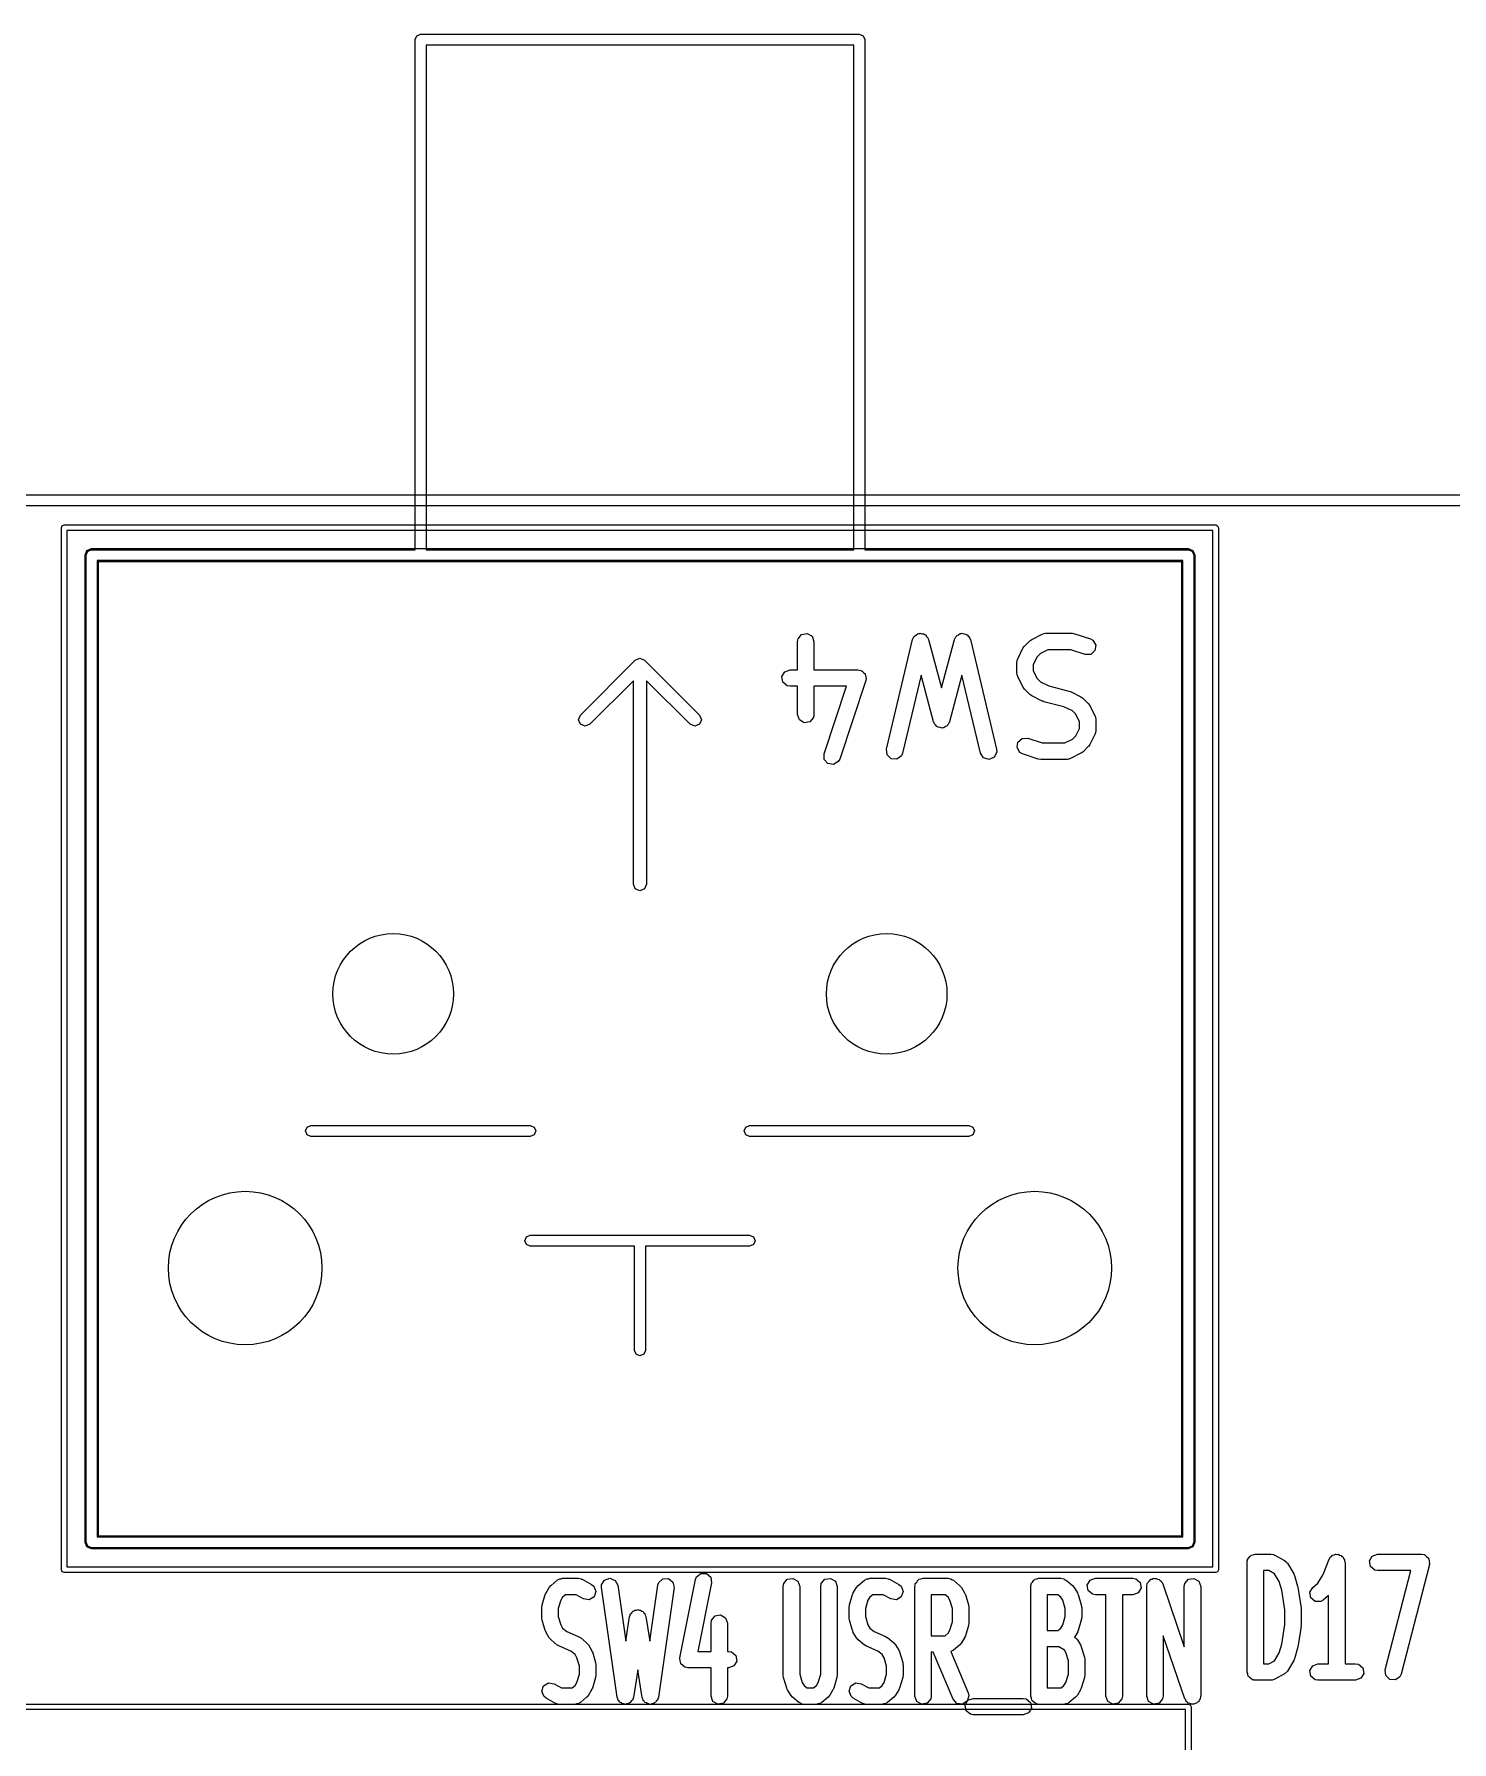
# Model space of a CAD drawing. Extents: x 3.67 to 6.5, y -4.53 to -1.6.
# Drawn here: x 5.137 to 5.646, y -2.217 to -1.604 of the extents above; entities that cross this region are included whole.
import ezdxf

# ---------------------------------------------------------------- set-up
doc = ezdxf.new("R2010")
doc.units = 0
doc.header["$MEASUREMENT"] = 0
doc.layers.add('BLACK', color=7, linetype='CONTINUOUS')

msp = doc.modelspace()

# ---------------------------------------------------------------- linework, layer by layer
at = {"layer": 'BLACK', "linetype": 'CONTINUOUS'}
for p, q in [((5.27362, -1.6063), (5.2742, -1.60491)), ((5.2742, -1.60491), (5.27559, -1.60433)), ((5.27559, -1.60433), (5.43307, -1.60433)), ((5.43307, -1.60433), (5.43446, -1.60491)), ((5.43446, -1.60491), (5.43504, -1.6063)), ((5.27362, -1.78937), (5.27362, -1.6063)), ((5.27756, -1.60827), (5.27756, -1.78937)), ((5.4311, -1.60827), (5.27756, -1.60827)), ((5.4311, -1.78937), (5.4311, -1.60827)), ((5.43504, -1.6063), (5.43504, -1.78937)), ((3.93701, -1.76969), (6.29921, -1.76969)), ((6.29921, -1.77362), (3.93701, -1.77362)), ((5.14665, -1.7815), (5.14694, -1.7808)), ((5.14665, -2.15551), (5.14665, -1.7815)), ((5.14694, -1.7808), (5.14764, -1.78051)), ((5.14764, -1.78051), (5.56102, -1.78051)), ((5.14862, -1.78248), (5.14862, -2.15453)), ((5.56004, -1.78248), (5.14862, -1.78248)), ((5.56004, -2.15453), (5.56004, -1.78248)), ((5.56102, -1.78051), (5.56172, -1.7808)), ((5.56172, -1.7808), (5.56201, -1.7815)), ((5.56201, -1.7815), (5.56201, -2.15551)), ((5.15512, -1.79134), (5.15581, -1.78967)), ((5.15581, -1.78967), (5.15748, -1.78898)), ((5.15609, -1.78995), (5.15748, -1.78937)), ((5.15748, -1.78898), (5.55118, -1.78898)), ((5.15748, -1.78937), (5.27362, -1.78937)), ((5.27756, -1.78937), (5.4311, -1.78937)), ((5.43504, -1.78937), (5.55118, -1.78937)), ((5.55118, -1.78898), (5.55285, -1.78967)), ((5.55118, -1.78937), (5.55257, -1.78995)), ((5.55285, -1.78967), (5.55354, -1.79134)), ((5.15512, -2.14567), (5.15512, -1.79134)), ((5.15551, -1.79134), (5.15609, -1.78995)), ((5.15551, -2.14567), (5.15551, -1.79134)), ((5.27559, -1.79331), (5.15945, -1.79331)), ((5.15945, -1.79331), (5.15945, -2.1437)), ((5.28543, -1.7937), (5.15984, -1.7937)), ((5.15984, -1.7937), (5.15984, -2.14331)), ((5.43307, -1.79331), (5.27559, -1.79331)), ((5.35433, -1.7937), (5.28543, -1.7937)), ((5.54882, -1.7937), (5.35433, -1.7937)), ((5.54921, -1.79331), (5.43307, -1.79331)), ((5.54882, -2.14331), (5.54882, -1.7937)), ((5.54921, -2.1437), (5.54921, -1.79331)), ((5.55257, -1.78995), (5.55315, -1.79134)), ((5.55315, -1.79134), (5.55315, -2.14567)), ((5.55354, -1.79134), (5.55354, -2.14567)), ((5.41108, -1.82133), (5.41238, -1.81978)), ((5.41238, -1.81978), (5.41437, -1.81943)), ((5.41437, -1.81943), (5.41612, -1.82044)), ((5.41612, -1.82044), (5.41681, -1.82234)), ((5.45288, -1.82053), (5.45301, -1.82025)), ((5.45301, -1.82025), (5.45367, -1.81994)), ((5.45367, -1.81994), (5.45426, -1.81951)), ((5.45426, -1.81951), (5.45456, -1.81953)), ((5.45456, -1.81953), (5.45485, -1.8194)), ((5.45485, -1.8194), (5.45555, -1.81958)), ((5.45555, -1.81958), (5.45627, -1.81963)), ((5.45627, -1.81963), (5.4565, -1.81984)), ((5.4565, -1.81984), (5.4568, -1.81992)), ((5.4568, -1.81992), (5.45721, -1.82052)), ((5.46768, -1.82065), (5.46793, -1.82047)), ((5.46793, -1.82047), (5.46807, -1.82019)), ((5.46807, -1.82019), (5.46874, -1.8199)), ((5.46874, -1.8199), (5.46933, -1.81949)), ((5.46933, -1.81949), (5.46964, -1.81951)), ((5.46964, -1.81951), (5.46992, -1.81939)), ((5.46992, -1.81939), (5.47062, -1.8196)), ((5.47062, -1.8196), (5.47134, -1.81966)), ((5.47134, -1.81966), (5.47156, -1.81988)), ((5.47156, -1.81988), (5.47186, -1.81997)), ((5.47186, -1.81997), (5.47226, -1.82057)), ((5.49502, -1.82157), (5.49877, -1.8197)), ((5.49877, -1.8197), (5.49976, -1.8194)), ((5.49976, -1.8194), (5.49993, -1.81945)), ((5.49993, -1.81945), (5.50009, -1.81939)), ((5.50009, -1.81939), (5.50947, -1.81939)), ((5.50947, -1.81939), (5.51034, -1.81954)), ((5.51034, -1.81954), (5.5104, -1.81954)), ((5.5104, -1.81954), (5.51603, -1.82141)), ((5.4109, -1.82234), (5.41108, -1.82133)), ((5.4109, -1.83251), (5.4109, -1.82234)), ((5.41681, -1.82234), (5.41681, -1.83251)), ((5.44285, -1.86102), (5.45223, -1.82165)), ((5.45223, -1.82165), (5.45263, -1.82071)), ((5.45263, -1.82071), (5.45288, -1.82053)), ((5.45721, -1.82052), (5.45774, -1.82102)), ((5.45774, -1.82102), (5.45777, -1.82132)), ((5.45777, -1.82132), (5.45795, -1.82158)), ((5.45795, -1.82158), (5.4626, -1.839)), ((5.4626, -1.839), (5.46724, -1.82158)), ((5.46724, -1.82158), (5.46768, -1.82065)), ((5.47226, -1.82057), (5.47277, -1.82109)), ((5.47277, -1.82109), (5.4728, -1.8214)), ((5.4728, -1.8214), (5.47297, -1.82165)), ((5.47297, -1.82165), (5.48234, -1.86102)), ((5.48995, -1.82852), (5.49183, -1.82477)), ((5.49183, -1.82477), (5.49235, -1.82406)), ((5.49235, -1.82406), (5.49238, -1.824)), ((5.49238, -1.824), (5.49426, -1.82212)), ((5.49426, -1.82212), (5.49498, -1.82162)), ((5.49498, -1.82162), (5.49502, -1.82157)), ((5.50079, -1.82529), (5.49809, -1.82664)), ((5.50899, -1.82529), (5.50079, -1.82529)), ((5.51416, -1.82701), (5.50899, -1.82529)), ((5.51603, -1.82141), (5.51693, -1.8219)), ((5.51769, -1.82562), (5.51618, -1.82696)), ((5.51693, -1.8219), (5.51798, -1.82362)), ((5.51798, -1.82362), (5.51769, -1.82562)), ((5.33298, -1.84872), (5.35266, -1.82904)), ((5.35266, -1.82904), (5.35433, -1.82835)), ((5.35433, -1.82835), (5.356, -1.82904)), ((5.356, -1.82904), (5.356, -1.82904)), ((5.356, -1.82904), (5.37569, -1.84872)), ((5.40633, -1.8332), (5.40823, -1.83251)), ((5.40823, -1.83251), (5.4109, -1.83251)), ((5.41681, -1.83251), (5.4326, -1.83251)), ((5.4326, -1.83251), (5.43361, -1.83269)), ((5.43361, -1.83269), (5.43378, -1.83283)), ((5.48964, -1.82984), (5.48982, -1.82883)), ((5.48964, -1.83359), (5.48964, -1.82984)), ((5.48982, -1.82883), (5.48993, -1.82869)), ((5.48993, -1.82869), (5.48995, -1.82852)), ((5.4969, -1.82784), (5.49555, -1.83053)), ((5.49555, -1.83053), (5.49555, -1.83289)), ((5.49809, -1.82664), (5.4969, -1.82784)), ((5.51618, -1.82696), (5.51416, -1.82701)), ((5.35197, -1.83641), (5.33632, -1.85206)), ((5.35197, -1.90945), (5.35197, -1.83641)), ((5.37235, -1.85206), (5.35669, -1.83641)), ((5.35669, -1.83641), (5.35669, -1.90945)), ((5.40532, -1.83495), (5.40633, -1.8332)), ((5.40567, -1.83694), (5.40532, -1.83495)), ((5.40722, -1.83824), (5.40567, -1.83694)), ((5.40823, -1.83841), (5.40722, -1.83824)), ((5.4109, -1.83841), (5.40823, -1.83841)), ((5.4109, -1.84858), (5.4109, -1.83841)), ((5.42851, -1.83841), (5.41681, -1.83841)), ((5.41681, -1.83841), (5.41681, -1.84858)), ((5.42043, -1.86265), (5.42851, -1.83841)), ((5.4354, -1.83639), (5.42603, -1.86452)), ((5.43378, -1.83283), (5.43401, -1.83286)), ((5.43401, -1.83286), (5.43454, -1.83347)), ((5.43454, -1.83347), (5.43516, -1.83398)), ((5.43516, -1.83398), (5.4352, -1.83421)), ((5.4352, -1.83421), (5.43535, -1.83438)), ((5.43535, -1.83438), (5.43537, -1.83518)), ((5.43537, -1.83518), (5.43551, -1.83597)), ((5.43551, -1.83597), (5.4354, -1.83617)), ((5.4354, -1.83617), (5.4354, -1.83639)), ((5.45526, -1.83441), (5.4486, -1.86239)), ((5.45975, -1.85122), (5.45526, -1.83441)), ((5.46994, -1.83441), (5.46545, -1.85122)), ((5.4766, -1.86239), (5.46994, -1.83441)), ((5.4897, -1.83375), (5.48964, -1.83359)), ((5.48966, -1.83392), (5.4897, -1.83375)), ((5.48995, -1.83491), (5.48966, -1.83392)), ((5.49183, -1.83866), (5.48995, -1.83491)), ((5.49188, -1.8387), (5.49183, -1.83866)), ((5.49238, -1.83942), (5.49188, -1.8387)), ((5.49555, -1.83289), (5.4969, -1.83559)), ((5.4969, -1.83559), (5.49809, -1.83678)), ((5.49809, -1.83678), (5.50112, -1.8383)), ((5.50112, -1.8383), (5.50831, -1.8401)), ((5.49426, -1.8413), (5.49238, -1.83942)), ((5.49431, -1.84133), (5.49426, -1.8413)), ((5.49502, -1.84185), (5.49431, -1.84133)), ((5.49877, -1.84373), (5.49502, -1.84185)), ((5.49891, -1.84374), (5.49877, -1.84373)), ((5.49938, -1.84395), (5.49891, -1.84374)), ((5.50656, -1.84575), (5.49938, -1.84395)), ((5.50831, -1.8401), (5.50877, -1.8403)), ((5.50877, -1.8403), (5.50891, -1.84032)), ((5.50891, -1.84032), (5.51266, -1.84219)), ((5.51266, -1.84219), (5.51337, -1.84272)), ((5.51337, -1.84272), (5.51343, -1.84275)), ((5.51343, -1.84275), (5.5153, -1.84462)), ((5.5153, -1.84462), (5.51581, -1.84534)), ((5.33228, -1.85039), (5.33298, -1.84872)), ((5.33298, -1.85206), (5.33228, -1.85039)), ((5.37569, -1.84872), (5.37638, -1.85039)), ((5.37638, -1.85039), (5.37569, -1.85206)), ((5.41159, -1.85048), (5.4109, -1.84858)), ((5.41334, -1.85149), (5.41159, -1.85048)), ((5.41533, -1.85114), (5.41334, -1.85149)), ((5.41663, -1.84959), (5.41533, -1.85114)), ((5.41681, -1.84858), (5.41663, -1.84959)), ((5.50959, -1.84726), (5.50656, -1.84575)), ((5.51079, -1.84846), (5.50959, -1.84726)), ((5.51214, -1.85116), (5.51079, -1.84846)), ((5.51581, -1.84534), (5.51586, -1.84539)), ((5.51586, -1.84539), (5.51773, -1.84914)), ((5.51773, -1.84914), (5.51803, -1.85012)), ((5.51803, -1.85012), (5.51798, -1.85029)), ((5.51798, -1.85029), (5.51804, -1.85046)), ((5.51804, -1.85046), (5.51804, -1.85421)), ((5.33465, -1.85276), (5.33298, -1.85206)), ((5.33632, -1.85206), (5.33465, -1.85276)), ((5.37402, -1.85276), (5.37235, -1.85206)), ((5.37569, -1.85206), (5.37402, -1.85276)), ((5.4599, -1.85144), (5.45975, -1.85122)), ((5.45992, -1.85171), (5.4599, -1.85144)), ((5.46046, -1.85225), (5.45992, -1.85171)), ((5.4609, -1.85288), (5.46046, -1.85225)), ((5.46116, -1.85295), (5.4609, -1.85288)), ((5.46135, -1.85314), (5.46116, -1.85295)), ((5.46211, -1.8532), (5.46135, -1.85314)), ((5.46285, -1.8534), (5.46211, -1.8532)), ((5.4631, -1.85329), (5.46285, -1.8534)), ((5.46337, -1.85331), (5.4631, -1.85329)), ((5.46399, -1.85287), (5.46337, -1.85331)), ((5.46468, -1.85255), (5.46399, -1.85287)), ((5.4648, -1.85231), (5.46468, -1.85255)), ((5.46502, -1.85215), (5.4648, -1.85231)), ((5.46545, -1.85122), (5.46502, -1.85215)), ((5.49, -1.85843), (5.49151, -1.85709)), ((5.49151, -1.85709), (5.49353, -1.85703)), ((5.49353, -1.85703), (5.4987, -1.85876)), ((5.50959, -1.85741), (5.51079, -1.85621)), ((5.51079, -1.85621), (5.51214, -1.85351)), ((5.51214, -1.85351), (5.51214, -1.85116)), ((5.51773, -1.85553), (5.51586, -1.85928)), ((5.51775, -1.85535), (5.51773, -1.85553)), ((5.51787, -1.85522), (5.51775, -1.85535)), ((5.51804, -1.85421), (5.51787, -1.85522)), ((5.42048, -1.86467), (5.42043, -1.86265)), ((5.44309, -1.86303), (5.44285, -1.86102)), ((5.44455, -1.86442), (5.44309, -1.86303)), ((5.44819, -1.86333), (5.44657, -1.86454)), ((5.4486, -1.86239), (5.44819, -1.86333)), ((5.47771, -1.86408), (5.4766, -1.86239)), ((5.4824, -1.86205), (5.4815, -1.86385)), ((5.48234, -1.86102), (5.4824, -1.86205)), ((5.4897, -1.86043), (5.49, -1.85843)), ((5.49076, -1.86215), (5.4897, -1.86043)), ((5.49166, -1.86263), (5.49076, -1.86215)), ((5.49729, -1.86451), (5.49166, -1.86263)), ((5.4987, -1.85876), (5.5069, -1.85876)), ((5.5069, -1.85876), (5.50959, -1.85741)), ((5.51266, -1.86247), (5.50891, -1.86435)), ((5.51271, -1.86243), (5.51266, -1.86247)), ((5.51343, -1.86192), (5.51271, -1.86243)), ((5.5153, -1.86005), (5.51343, -1.86192)), ((5.51533, -1.85999), (5.5153, -1.86005)), ((5.51586, -1.85928), (5.51533, -1.85999)), ((5.42182, -1.86618), (5.42048, -1.86467)), ((5.42382, -1.86648), (5.42182, -1.86618)), ((5.42554, -1.86542), (5.42382, -1.86648)), ((5.42603, -1.86452), (5.42554, -1.86542)), ((5.44657, -1.86454), (5.44455, -1.86442)), ((5.47965, -1.86466), (5.47771, -1.86408)), ((5.4815, -1.86385), (5.47965, -1.86466)), ((5.49735, -1.86451), (5.49729, -1.86451)), ((5.49822, -1.86466), (5.49735, -1.86451)), ((5.50759, -1.86466), (5.49822, -1.86466)), ((5.50776, -1.8646), (5.50759, -1.86466)), ((5.50793, -1.86464), (5.50776, -1.8646)), ((5.50891, -1.86435), (5.50793, -1.86464)), ((5.35266, -1.91112), (5.35197, -1.90945)), ((5.35433, -1.91181), (5.35266, -1.91112)), ((5.356, -1.91112), (5.35433, -1.91181)), ((5.35669, -1.90945), (5.356, -1.91112)), ((5.23425, -1.99803), (5.23483, -1.99664)), ((5.23483, -1.99942), (5.23425, -1.99803)), ((5.23483, -1.99664), (5.23622, -1.99606)), ((5.23622, -1.99606), (5.31496, -1.99606)), ((5.31496, -1.99606), (5.31635, -1.99664)), ((5.31635, -1.99664), (5.31693, -1.99803)), ((5.31693, -1.99803), (5.31635, -1.99942)), ((5.39173, -1.99803), (5.39231, -1.99664)), ((5.39231, -1.99942), (5.39173, -1.99803)), ((5.39231, -1.99664), (5.3937, -1.99606)), ((5.3937, -1.99606), (5.47244, -1.99606)), ((5.47244, -1.99606), (5.47383, -1.99664)), ((5.47383, -1.99664), (5.47441, -1.99803)), ((5.47441, -1.99803), (5.47383, -1.99942)), ((5.23622, -2), (5.23483, -1.99942)), ((5.31496, -2), (5.23622, -2)), ((5.31635, -1.99942), (5.31496, -2)), ((5.3937, -2), (5.39231, -1.99942)), ((5.47244, -2), (5.3937, -2)), ((5.47383, -1.99942), (5.47244, -2)), ((5.31299, -2.0374), (5.31357, -2.03601)), ((5.31357, -2.03879), (5.31299, -2.0374)), ((5.31357, -2.03601), (5.31496, -2.03543)), ((5.31496, -2.03937), (5.31357, -2.03879)), ((5.31496, -2.03543), (5.3937, -2.03543)), ((5.35236, -2.03937), (5.31496, -2.03937)), ((5.35236, -2.07677), (5.35236, -2.03937)), ((5.3937, -2.03937), (5.3563, -2.03937)), ((5.3563, -2.03937), (5.3563, -2.07677)), ((5.3937, -2.03543), (5.39509, -2.03601)), ((5.39509, -2.03879), (5.3937, -2.03937)), ((5.39509, -2.03601), (5.39567, -2.0374)), ((5.39567, -2.0374), (5.39509, -2.03879)), ((5.35294, -2.07816), (5.35236, -2.07677)), ((5.3563, -2.07677), (5.35572, -2.07816)), ((5.35433, -2.07874), (5.35294, -2.07816)), ((5.35572, -2.07816), (5.35433, -2.07874)), ((5.15945, -2.1437), (5.54921, -2.1437)), ((5.15984, -2.14331), (5.54882, -2.14331)), ((5.15581, -2.14734), (5.15512, -2.14567)), ((5.15609, -2.14706), (5.15551, -2.14567)), ((5.15748, -2.14803), (5.15581, -2.14734)), ((5.15748, -2.14764), (5.15609, -2.14706)), ((5.55118, -2.14764), (5.15748, -2.14764)), ((5.55118, -2.14803), (5.15748, -2.14803)), ((5.55257, -2.14706), (5.55118, -2.14764)), ((5.55285, -2.14734), (5.55118, -2.14803)), ((5.55315, -2.14567), (5.55257, -2.14706)), ((5.55354, -2.14567), (5.55285, -2.14734)), ((5.57248, -2.15185), (5.57297, -2.15126)), ((5.57297, -2.15126), (5.57336, -2.1506)), ((5.57336, -2.1506), (5.57361, -2.15051)), ((5.57361, -2.15051), (5.57378, -2.1503)), ((5.57378, -2.1503), (5.57453, -2.15017)), ((5.57453, -2.15017), (5.57525, -2.14991)), ((5.57525, -2.14991), (5.58088, -2.14991)), ((5.58088, -2.14991), (5.58189, -2.15008)), ((5.58189, -2.15008), (5.58207, -2.15024)), ((5.58207, -2.15024), (5.58231, -2.15028)), ((5.58231, -2.15028), (5.58569, -2.15215)), ((5.60176, -2.15176), (5.6023, -2.15089)), ((5.6023, -2.15089), (5.60272, -2.15067)), ((5.60272, -2.15067), (5.60302, -2.1503)), ((5.60302, -2.1503), (5.60358, -2.1502)), ((5.60358, -2.1502), (5.60408, -2.14994)), ((5.60408, -2.14994), (5.60454, -2.15003)), ((5.60454, -2.15003), (5.60501, -2.14995)), ((5.60501, -2.14995), (5.6055, -2.15023)), ((5.6055, -2.15023), (5.60606, -2.15035)), ((5.60606, -2.15035), (5.60635, -2.15072)), ((5.60635, -2.15072), (5.60676, -2.15096)), ((5.60676, -2.15096), (5.60695, -2.15149)), ((5.60695, -2.15149), (5.6073, -2.15194)), ((5.61621, -2.15235), (5.61722, -2.1506)), ((5.61722, -2.1506), (5.61912, -2.14991)), ((5.61912, -2.14991), (5.63487, -2.14991)), ((5.63487, -2.14991), (5.63588, -2.15008)), ((5.63588, -2.15008), (5.63597, -2.15016)), ((5.63597, -2.15016), (5.63609, -2.15017)), ((5.63609, -2.15017), (5.63674, -2.1508)), ((5.63674, -2.1508), (5.63743, -2.15138)), ((5.63743, -2.15138), (5.63745, -2.1515)), ((5.14694, -2.15621), (5.14665, -2.15551)), ((5.14764, -2.1565), (5.14694, -2.15621)), ((5.56102, -2.1565), (5.14764, -2.1565)), ((5.14862, -2.15453), (5.56004, -2.15453)), ((5.37464, -2.15811), (5.37622, -2.15685)), ((5.37622, -2.15685), (5.37824, -2.15689)), ((5.37824, -2.15689), (5.37976, -2.15823)), ((5.56172, -2.15621), (5.56102, -2.1565)), ((5.56201, -2.15551), (5.56172, -2.15621)), ((5.5723, -2.15286), (5.57237, -2.15248)), ((5.5723, -2.19223), (5.5723, -2.15286)), ((5.57235, -2.15235), (5.57241, -2.15223)), ((5.57237, -2.15248), (5.57235, -2.15235)), ((5.57241, -2.15223), (5.57248, -2.15185)), ((5.58011, -2.15581), (5.57821, -2.15581)), ((5.57821, -2.15581), (5.57821, -2.18928)), ((5.58213, -2.15693), (5.58011, -2.15581)), ((5.58378, -2.15969), (5.58213, -2.15693)), ((5.58569, -2.15215), (5.58648, -2.1528)), ((5.58648, -2.1528), (5.58658, -2.15305)), ((5.58658, -2.15305), (5.58678, -2.15321)), ((5.58678, -2.15321), (5.58903, -2.15696)), ((5.58903, -2.15696), (5.58925, -2.15753)), ((5.58925, -2.15753), (5.58933, -2.15763)), ((5.59773, -2.16028), (5.5996, -2.15717)), ((5.5996, -2.15717), (5.60176, -2.15176)), ((5.6073, -2.15194), (5.60729, -2.15241)), ((5.60729, -2.15241), (5.60745, -2.15286)), ((5.60745, -2.15286), (5.60745, -2.18928)), ((5.61657, -2.15434), (5.61621, -2.15235)), ((5.61811, -2.15563), (5.61657, -2.15434)), ((5.61912, -2.15581), (5.61811, -2.15563)), ((5.63106, -2.15581), (5.61912, -2.15581)), ((5.62189, -2.19149), (5.63106, -2.15581)), ((5.63773, -2.15359), (5.62761, -2.19296)), ((5.63745, -2.1515), (5.63753, -2.15158)), ((5.63753, -2.15158), (5.63762, -2.15248)), ((5.63762, -2.15248), (5.63778, -2.15337)), ((5.63778, -2.15337), (5.63772, -2.15348)), ((5.63772, -2.15348), (5.63773, -2.15359)), ((5.32061, -2.16388), (5.32064, -2.16375)), ((5.32064, -2.16375), (5.32176, -2.16188)), ((5.32176, -2.16188), (5.32239, -2.16116)), ((5.32239, -2.16116), (5.32241, -2.16113)), ((5.32241, -2.16113), (5.32466, -2.15925)), ((5.32466, -2.15925), (5.32555, -2.15874)), ((5.32555, -2.15874), (5.32606, -2.15874)), ((5.32606, -2.15874), (5.32655, -2.15857)), ((5.32655, -2.15857), (5.33217, -2.15857)), ((5.33217, -2.15857), (5.33318, -2.15875)), ((5.33318, -2.15875), (5.33337, -2.1589)), ((5.33337, -2.1589), (5.3336, -2.15894)), ((5.3336, -2.15894), (5.33698, -2.16081)), ((5.33698, -2.16081), (5.33778, -2.16146)), ((5.33778, -2.16146), (5.3385, -2.16335)), ((5.3385, -2.16335), (5.33784, -2.16526)), ((5.3405, -2.16194), (5.34053, -2.16091)), ((5.34612, -2.20131), (5.3405, -2.16194)), ((5.34053, -2.16091), (5.3416, -2.1592)), ((5.3416, -2.1592), (5.34352, -2.15857)), ((5.34352, -2.15857), (5.34539, -2.15932)), ((5.34539, -2.15932), (5.34634, -2.1611)), ((5.34634, -2.1611), (5.34921, -2.18117)), ((5.35788, -2.18117), (5.36074, -2.1611)), ((5.36074, -2.1611), (5.36106, -2.16013)), ((5.36659, -2.16194), (5.36097, -2.20131)), ((5.36106, -2.16013), (5.36257, -2.15878)), ((5.36257, -2.15878), (5.36459, -2.15871)), ((5.36459, -2.15871), (5.36617, -2.15996)), ((5.36617, -2.15996), (5.36659, -2.16194)), ((5.36865, -2.18719), (5.37427, -2.15907)), ((5.37427, -2.15907), (5.37464, -2.15811)), ((5.38006, -2.16022), (5.37514, -2.18481)), ((5.37976, -2.15823), (5.38006, -2.16022)), ((5.40576, -2.16152), (5.40594, -2.16051)), ((5.40576, -2.19339), (5.40576, -2.16152)), ((5.40594, -2.16051), (5.40724, -2.15896)), ((5.40724, -2.15896), (5.40923, -2.15861)), ((5.40923, -2.15861), (5.41098, -2.15962)), ((5.41098, -2.15962), (5.41167, -2.16152)), ((5.41167, -2.16152), (5.41167, -2.19296)), ((5.41926, -2.16152), (5.41944, -2.16051)), ((5.41926, -2.19296), (5.41926, -2.16152)), ((5.41944, -2.16051), (5.42074, -2.15896)), ((5.42074, -2.15896), (5.42273, -2.15861)), ((5.42273, -2.15861), (5.42448, -2.15962)), ((5.42448, -2.15962), (5.42517, -2.16152)), ((5.42517, -2.16152), (5.42517, -2.19339)), ((5.43091, -2.16388), (5.43093, -2.16375)), ((5.43093, -2.16375), (5.43206, -2.16188)), ((5.43206, -2.16188), (5.43268, -2.16116)), ((5.43268, -2.16116), (5.4327, -2.16113)), ((5.4327, -2.16113), (5.43495, -2.15925)), ((5.43495, -2.15925), (5.43584, -2.15874)), ((5.43584, -2.15874), (5.43635, -2.15874)), ((5.43635, -2.15874), (5.43684, -2.15857)), ((5.43684, -2.15857), (5.44246, -2.15857)), ((5.44246, -2.15857), (5.44347, -2.15875)), ((5.44347, -2.15875), (5.44366, -2.1589)), ((5.44366, -2.1589), (5.4439, -2.15894)), ((5.4439, -2.15894), (5.44727, -2.16081)), ((5.44727, -2.16081), (5.44807, -2.16146)), ((5.44807, -2.16146), (5.44879, -2.16335)), ((5.44879, -2.16335), (5.44813, -2.16526)), ((5.45301, -2.16152), (5.45308, -2.16114)), ((5.45301, -2.20089), (5.45301, -2.16152)), ((5.45305, -2.16101), (5.45312, -2.16089)), ((5.45308, -2.16114), (5.45305, -2.16101)), ((5.45312, -2.16089), (5.45319, -2.16051)), ((5.45319, -2.16051), (5.45368, -2.15992)), ((5.45368, -2.15992), (5.45406, -2.15926)), ((5.45406, -2.15926), (5.45431, -2.15917)), ((5.45431, -2.15917), (5.45449, -2.15896)), ((5.45449, -2.15896), (5.45524, -2.15883)), ((5.45524, -2.15883), (5.45596, -2.15857)), ((5.45596, -2.15857), (5.46496, -2.15857)), ((5.46496, -2.15857), (5.46597, -2.15875)), ((5.46597, -2.15875), (5.46637, -2.15908)), ((5.46637, -2.15908), (5.46685, -2.15925)), ((5.46685, -2.15925), (5.4691, -2.16113)), ((5.4691, -2.16113), (5.46971, -2.16185)), ((5.46971, -2.16185), (5.46974, -2.16188)), ((5.46974, -2.16188), (5.47087, -2.16375)), ((5.47087, -2.16375), (5.47108, -2.16431)), ((5.49463, -2.16152), (5.4947, -2.16114)), ((5.49463, -2.20089), (5.49463, -2.16152)), ((5.49467, -2.16101), (5.49474, -2.16089)), ((5.4947, -2.16114), (5.49467, -2.16101)), ((5.49474, -2.16089), (5.49481, -2.16051)), ((5.49481, -2.16051), (5.4953, -2.15992)), ((5.4953, -2.15992), (5.49568, -2.15926)), ((5.49568, -2.15926), (5.49593, -2.15917)), ((5.49593, -2.15917), (5.49611, -2.15896)), ((5.49611, -2.15896), (5.49686, -2.15883)), ((5.49686, -2.15883), (5.49758, -2.15857)), ((5.49758, -2.15857), (5.50546, -2.15857)), ((5.50546, -2.15857), (5.50647, -2.15875)), ((5.50647, -2.15875), (5.50686, -2.15908)), ((5.50686, -2.15908), (5.50735, -2.15925)), ((5.50735, -2.15925), (5.5096, -2.16113)), ((5.5096, -2.16113), (5.51021, -2.16185)), ((5.51021, -2.16185), (5.51024, -2.16188)), ((5.51024, -2.16188), (5.51136, -2.16375)), ((5.51136, -2.16375), (5.51158, -2.16431)), ((5.51492, -2.16101), (5.51593, -2.15926)), ((5.51527, -2.163), (5.51492, -2.16101)), ((5.51682, -2.1643), (5.51527, -2.163)), ((5.51593, -2.15926), (5.51783, -2.15857)), ((5.51783, -2.15857), (5.53133, -2.15857)), ((5.53133, -2.15857), (5.53234, -2.15875)), ((5.53234, -2.15875), (5.53388, -2.16004)), ((5.53424, -2.16203), (5.53323, -2.16378)), ((5.53388, -2.16004), (5.53424, -2.16203)), ((5.53625, -2.16146), (5.53627, -2.16142)), ((5.53625, -2.16149), (5.53625, -2.16146)), ((5.53625, -2.16152), (5.53625, -2.16149)), ((5.53625, -2.20089), (5.53625, -2.16152)), ((5.53627, -2.16142), (5.53643, -2.16051)), ((5.53643, -2.16051), (5.53678, -2.16009)), ((5.53678, -2.16009), (5.53698, -2.15958)), ((5.53698, -2.15958), (5.53741, -2.15934)), ((5.53741, -2.15934), (5.53773, -2.15896)), ((5.53773, -2.15896), (5.53826, -2.15887)), ((5.53826, -2.15887), (5.53874, -2.1586)), ((5.53874, -2.1586), (5.53923, -2.1587)), ((5.53923, -2.1587), (5.53971, -2.15861)), ((5.53971, -2.15861), (5.54019, -2.15889)), ((5.54019, -2.15889), (5.54073, -2.15899)), ((5.54073, -2.15899), (5.54104, -2.15938)), ((5.54104, -2.15938), (5.54146, -2.15962)), ((5.54146, -2.15962), (5.54165, -2.16014)), ((5.54165, -2.16014), (5.54199, -2.16056)), ((5.54199, -2.16056), (5.54975, -2.18317)), ((5.54975, -2.16152), (5.54992, -2.16051)), ((5.54975, -2.18317), (5.54975, -2.16152)), ((5.54992, -2.16051), (5.55122, -2.15896)), ((5.55122, -2.15896), (5.55321, -2.15861)), ((5.55321, -2.15861), (5.55496, -2.15962)), ((5.55496, -2.15962), (5.55565, -2.16152)), ((5.55565, -2.16152), (5.55565, -2.20089)), ((5.58474, -2.16288), (5.58378, -2.15969)), ((5.5858, -2.16995), (5.58474, -2.16288)), ((5.58933, -2.15763), (5.59045, -2.16138)), ((5.59045, -2.16138), (5.59049, -2.16169)), ((5.59049, -2.16169), (5.59055, -2.16179)), ((5.59055, -2.16179), (5.59167, -2.16929)), ((5.59484, -2.16358), (5.59586, -2.16184)), ((5.59519, -2.16558), (5.59484, -2.16358)), ((5.59586, -2.16184), (5.59773, -2.16028)), ((5.31909, -2.16902), (5.31923, -2.16828)), ((5.31909, -2.17277), (5.31909, -2.16902)), ((5.31922, -2.16817), (5.32034, -2.16442)), ((5.31923, -2.16828), (5.31922, -2.16817)), ((5.32034, -2.16442), (5.32061, -2.16388)), ((5.32589, -2.16647), (5.325, -2.16945)), ((5.325, -2.16945), (5.325, -2.17234)), ((5.32657, -2.16534), (5.32589, -2.16647)), ((5.32762, -2.16447), (5.32657, -2.16534)), ((5.33141, -2.16447), (5.32762, -2.16447)), ((5.33411, -2.16598), (5.33141, -2.16447)), ((5.33611, -2.16629), (5.33411, -2.16598)), ((5.33784, -2.16526), (5.33611, -2.16629)), ((5.35306, -2.17), (5.35359, -2.16982)), ((5.35359, -2.16982), (5.35403, -2.16999)), ((5.42939, -2.16902), (5.42952, -2.16828)), ((5.42939, -2.17277), (5.42939, -2.16902)), ((5.42951, -2.16817), (5.43064, -2.16442)), ((5.42952, -2.16828), (5.42951, -2.16817)), ((5.43064, -2.16442), (5.43091, -2.16388)), ((5.43619, -2.16647), (5.43529, -2.16945)), ((5.43529, -2.16945), (5.43529, -2.17234)), ((5.43686, -2.16534), (5.43619, -2.16647)), ((5.43791, -2.16447), (5.43686, -2.16534)), ((5.4417, -2.16447), (5.43791, -2.16447)), ((5.4444, -2.16598), (5.4417, -2.16447)), ((5.4464, -2.16629), (5.4444, -2.16598)), ((5.44813, -2.16526), (5.4464, -2.16629)), ((5.46389, -2.16447), (5.45891, -2.16447)), ((5.45891, -2.16447), (5.45891, -2.17919)), ((5.46494, -2.16534), (5.46389, -2.16447)), ((5.46561, -2.16647), (5.46494, -2.16534)), ((5.46651, -2.16945), (5.46561, -2.16647)), ((5.46651, -2.17421), (5.46651, -2.16945)), ((5.47108, -2.16431), (5.47116, -2.16442)), ((5.47116, -2.16442), (5.47229, -2.16817)), ((5.47229, -2.16817), (5.47238, -2.16892)), ((5.47238, -2.16892), (5.47241, -2.16902)), ((5.47241, -2.16902), (5.47241, -2.17464)), ((5.50439, -2.16447), (5.50053, -2.16447)), ((5.50053, -2.16447), (5.50053, -2.17732)), ((5.50543, -2.16534), (5.50439, -2.16447)), ((5.50611, -2.16647), (5.50543, -2.16534)), ((5.507, -2.16945), (5.50611, -2.16647)), ((5.507, -2.17234), (5.507, -2.16945)), ((5.51158, -2.16431), (5.51166, -2.16442)), ((5.51166, -2.16442), (5.51278, -2.16817)), ((5.51278, -2.16817), (5.51287, -2.16892)), ((5.51287, -2.16892), (5.51291, -2.16902)), ((5.51291, -2.16902), (5.51291, -2.17277)), ((5.51783, -2.16447), (5.51682, -2.1643)), ((5.52163, -2.16447), (5.51783, -2.16447)), ((5.52163, -2.20089), (5.52163, -2.16447)), ((5.53133, -2.16447), (5.52753, -2.16447)), ((5.52753, -2.16447), (5.52753, -2.20089)), ((5.53323, -2.16378), (5.53133, -2.16447)), ((5.59167, -2.16929), (5.59166, -2.16962)), ((5.59166, -2.16962), (5.5917, -2.16973)), ((5.5917, -2.16973), (5.5917, -2.17536)), ((5.59673, -2.16688), (5.59519, -2.16558)), ((5.59875, -2.16689), (5.59673, -2.16688)), ((5.59964, -2.16638), (5.59875, -2.16689)), ((5.60155, -2.16479), (5.59964, -2.16638)), ((5.60155, -2.18928), (5.60155, -2.16479)), ((5.31913, -2.17287), (5.31909, -2.17277)), ((5.31922, -2.17362), (5.31913, -2.17287)), ((5.32034, -2.17737), (5.31922, -2.17362)), ((5.325, -2.17234), (5.32589, -2.17532)), ((5.32589, -2.17532), (5.32657, -2.17645)), ((5.34921, -2.18117), (5.35063, -2.1723)), ((5.35063, -2.1723), (5.35064, -2.17226)), ((5.35064, -2.17221), (5.35068, -2.17215)), ((5.35064, -2.17226), (5.35064, -2.17221)), ((5.35068, -2.17215), (5.35096, -2.17133)), ((5.35096, -2.17133), (5.35139, -2.17096)), ((5.35139, -2.17096), (5.35168, -2.17048)), ((5.35168, -2.17048), (5.35213, -2.17032)), ((5.35213, -2.17032), (5.35249, -2.17001)), ((5.35249, -2.17001), (5.35306, -2.17)), ((5.35403, -2.16999), (5.35451, -2.16998)), ((5.35451, -2.16998), (5.35495, -2.17034)), ((5.35495, -2.17034), (5.35548, -2.17054)), ((5.35548, -2.17054), (5.35571, -2.17095)), ((5.35571, -2.17095), (5.35608, -2.17125)), ((5.35608, -2.17125), (5.35618, -2.17181)), ((5.35618, -2.17181), (5.35646, -2.1723)), ((5.35646, -2.1723), (5.35788, -2.18117)), ((5.37984, -2.17464), (5.38001, -2.17363)), ((5.37984, -2.18481), (5.37984, -2.17464)), ((5.38001, -2.17363), (5.38131, -2.17209)), ((5.38131, -2.17209), (5.3833, -2.17174)), ((5.3833, -2.17174), (5.38505, -2.17275)), ((5.38505, -2.17275), (5.38574, -2.17464)), ((5.38574, -2.17464), (5.38574, -2.18481)), ((5.42942, -2.17287), (5.42939, -2.17277)), ((5.42951, -2.17362), (5.42942, -2.17287)), ((5.43064, -2.17737), (5.42951, -2.17362)), ((5.43529, -2.17234), (5.43619, -2.17532)), ((5.43619, -2.17532), (5.43686, -2.17645)), ((5.46561, -2.17719), (5.46651, -2.17421)), ((5.47229, -2.17549), (5.47116, -2.17924)), ((5.47241, -2.17464), (5.47228, -2.17539)), ((5.47228, -2.17539), (5.47229, -2.17549)), ((5.50543, -2.17645), (5.50611, -2.17532)), ((5.50611, -2.17532), (5.507, -2.17234)), ((5.51278, -2.17362), (5.51166, -2.17737)), ((5.51291, -2.17277), (5.51278, -2.17351)), ((5.51278, -2.17351), (5.51278, -2.17362)), ((5.58474, -2.18221), (5.5858, -2.17514)), ((5.5858, -2.17514), (5.5858, -2.16995)), ((5.59167, -2.17579), (5.59055, -2.18329)), ((5.5917, -2.17536), (5.59165, -2.17568)), ((5.59165, -2.17568), (5.59167, -2.17579)), ((5.32042, -2.17748), (5.32034, -2.17737)), ((5.32064, -2.17804), (5.32042, -2.17748)), ((5.32176, -2.17991), (5.32064, -2.17804)), ((5.32179, -2.17993), (5.32176, -2.17991)), ((5.32241, -2.18066), (5.32179, -2.17993)), ((5.32466, -2.18254), (5.32241, -2.18066)), ((5.32657, -2.17645), (5.32809, -2.17771)), ((5.32809, -2.17771), (5.33218, -2.17942)), ((5.33218, -2.17942), (5.33284, -2.17984)), ((5.33284, -2.17984), (5.33294, -2.17987)), ((5.33294, -2.17987), (5.33519, -2.18175)), ((5.33519, -2.18175), (5.3358, -2.18248)), ((5.43072, -2.17748), (5.43064, -2.17737)), ((5.43093, -2.17804), (5.43072, -2.17748)), ((5.43206, -2.17991), (5.43093, -2.17804)), ((5.43208, -2.17993), (5.43206, -2.17991)), ((5.4327, -2.18066), (5.43208, -2.17993)), ((5.43495, -2.18254), (5.4327, -2.18066)), ((5.43686, -2.17645), (5.43839, -2.17771)), ((5.43839, -2.17771), (5.44247, -2.17942)), ((5.44247, -2.17942), (5.44314, -2.17984)), ((5.44314, -2.17984), (5.44323, -2.17987)), ((5.44323, -2.17987), (5.44548, -2.18175)), ((5.44548, -2.18175), (5.44609, -2.18248)), ((5.45891, -2.17919), (5.46389, -2.17919)), ((5.46389, -2.17919), (5.46494, -2.17832)), ((5.46494, -2.17832), (5.46561, -2.17719)), ((5.46974, -2.18179), (5.46912, -2.18251)), ((5.47087, -2.17991), (5.46974, -2.18179)), ((5.47089, -2.17978), (5.47087, -2.17991)), ((5.47116, -2.17924), (5.47089, -2.17978)), ((5.50053, -2.17732), (5.50439, -2.17732)), ((5.50439, -2.17732), (5.50543, -2.17645)), ((5.51136, -2.17804), (5.51039, -2.17966)), ((5.51039, -2.17966), (5.51106, -2.18021)), ((5.51106, -2.18021), (5.51116, -2.18046)), ((5.51116, -2.18046), (5.51136, -2.18062)), ((5.51139, -2.1779), (5.51136, -2.17804)), ((5.51136, -2.18062), (5.51249, -2.1825)), ((5.51166, -2.17737), (5.51139, -2.1779)), ((5.54991, -2.20185), (5.54215, -2.17924)), ((5.54215, -2.17924), (5.54215, -2.20089)), ((5.32475, -2.18257), (5.32466, -2.18254)), ((5.32541, -2.18299), (5.32475, -2.18257)), ((5.3295, -2.1847), (5.32541, -2.18299)), ((5.33102, -2.18597), (5.3295, -2.1847)), ((5.3317, -2.18709), (5.33102, -2.18597)), ((5.33259, -2.19008), (5.3317, -2.18709)), ((5.3358, -2.18248), (5.33583, -2.1825)), ((5.33583, -2.1825), (5.33695, -2.18437)), ((5.33695, -2.18437), (5.33717, -2.18494)), ((5.33717, -2.18494), (5.33725, -2.18504)), ((5.33725, -2.18504), (5.33837, -2.18879)), ((5.36863, -2.18725), (5.36865, -2.18722)), ((5.3688, -2.18822), (5.36863, -2.18725)), ((5.36865, -2.18722), (5.36865, -2.18719)), ((5.36895, -2.18918), (5.3688, -2.18822)), ((5.37514, -2.18481), (5.37984, -2.18481)), ((5.38574, -2.18481), (5.38616, -2.18481)), ((5.38616, -2.18481), (5.38717, -2.18499)), ((5.38717, -2.18499), (5.38872, -2.18629)), ((5.38872, -2.18629), (5.38907, -2.18828)), ((5.43504, -2.18257), (5.43495, -2.18254)), ((5.4357, -2.18299), (5.43504, -2.18257)), ((5.43979, -2.1847), (5.4357, -2.18299)), ((5.44131, -2.18597), (5.43979, -2.1847)), ((5.44199, -2.18709), (5.44131, -2.18597)), ((5.44289, -2.19008), (5.44199, -2.18709)), ((5.44609, -2.18248), (5.44612, -2.1825)), ((5.44612, -2.1825), (5.44725, -2.18437)), ((5.44725, -2.18437), (5.44746, -2.18494)), ((5.44746, -2.18494), (5.44754, -2.18504)), ((5.44754, -2.18504), (5.44867, -2.18879)), ((5.45962, -2.1851), (5.45891, -2.1851)), ((5.45891, -2.1851), (5.45891, -2.20089)), ((5.46674, -2.20203), (5.45962, -2.1851)), ((5.46685, -2.18441), (5.46596, -2.18492)), ((5.46596, -2.18492), (5.46596, -2.18492)), ((5.46596, -2.18492), (5.47218, -2.19975)), ((5.4691, -2.18254), (5.46685, -2.18441)), ((5.46912, -2.18251), (5.4691, -2.18254)), ((5.50469, -2.18322), (5.50053, -2.18322)), ((5.50053, -2.18322), (5.50053, -2.19794)), ((5.50671, -2.18434), (5.50469, -2.18322)), ((5.50723, -2.18522), (5.50671, -2.18434)), ((5.50813, -2.1882), (5.50723, -2.18522)), ((5.50813, -2.19296), (5.50813, -2.1882)), ((5.51249, -2.1825), (5.5127, -2.18306)), ((5.5127, -2.18306), (5.51278, -2.18317)), ((5.51278, -2.18317), (5.51391, -2.18692)), ((5.51391, -2.18692), (5.514, -2.18767)), ((5.514, -2.18767), (5.51403, -2.18777)), ((5.51403, -2.18777), (5.51403, -2.19339)), ((5.58011, -2.18928), (5.58213, -2.18816)), ((5.58213, -2.18816), (5.58378, -2.1854)), ((5.58378, -2.1854), (5.58474, -2.18221)), ((5.58903, -2.18812), (5.58678, -2.19187)), ((5.58906, -2.18799), (5.58903, -2.18812)), ((5.58933, -2.18745), (5.58906, -2.18799)), ((5.59045, -2.1837), (5.58933, -2.18745)), ((5.59055, -2.18329), (5.59045, -2.18359)), ((5.59045, -2.18359), (5.59045, -2.1837)), ((5.3317, -2.19594), (5.33259, -2.19296)), ((5.33259, -2.19296), (5.33259, -2.19008)), ((5.33837, -2.19424), (5.33725, -2.19799)), ((5.33837, -2.18879), (5.33846, -2.18954)), ((5.3385, -2.19339), (5.33837, -2.19413)), ((5.33837, -2.19413), (5.33837, -2.19424)), ((5.33846, -2.18954), (5.3385, -2.18964)), ((5.3385, -2.18964), (5.3385, -2.19339)), ((5.35354, -2.19146), (5.35196, -2.20136)), ((5.35513, -2.20136), (5.35354, -2.19146)), ((5.36898, -2.18921), (5.36895, -2.18918)), ((5.36898, -2.18924), (5.36898, -2.18921)), ((5.36973, -2.18987), (5.36898, -2.18924)), ((5.37047, -2.19052), (5.36973, -2.18987)), ((5.3705, -2.19052), (5.37047, -2.19052)), ((5.37053, -2.19054), (5.3705, -2.19052)), ((5.37154, -2.19072), (5.37053, -2.19054)), ((5.37984, -2.19072), (5.37154, -2.19072)), ((5.37984, -2.20089), (5.37984, -2.19072)), ((5.38616, -2.19072), (5.38574, -2.19072)), ((5.38574, -2.19072), (5.38574, -2.20089)), ((5.38806, -2.19003), (5.38616, -2.19072)), ((5.38907, -2.18828), (5.38806, -2.19003)), ((5.4058, -2.19349), (5.40576, -2.19339)), ((5.40589, -2.19424), (5.4058, -2.19349)), ((5.40701, -2.19799), (5.40589, -2.19424)), ((5.41167, -2.19296), (5.41256, -2.19594)), ((5.41837, -2.19594), (5.41926, -2.19296)), ((5.42504, -2.19424), (5.42392, -2.19799)), ((5.42517, -2.19339), (5.42504, -2.19413)), ((5.42504, -2.19413), (5.42504, -2.19424)), ((5.44199, -2.19594), (5.44289, -2.19296)), ((5.44289, -2.19296), (5.44289, -2.19008)), ((5.44867, -2.19424), (5.44754, -2.19799)), ((5.44879, -2.19339), (5.44866, -2.19413)), ((5.44866, -2.19413), (5.44867, -2.19424)), ((5.44867, -2.18879), (5.44875, -2.18954)), ((5.44875, -2.18954), (5.44879, -2.18964)), ((5.44879, -2.18964), (5.44879, -2.19339)), ((5.50723, -2.19594), (5.50813, -2.19296)), ((5.51391, -2.19424), (5.51278, -2.19799)), ((5.51403, -2.19339), (5.5139, -2.19413)), ((5.5139, -2.19413), (5.51391, -2.19424)), ((5.57256, -2.19295), (5.5723, -2.19223)), ((5.5727, -2.19371), (5.57256, -2.19295)), ((5.5729, -2.19388), (5.5727, -2.19371)), ((5.57299, -2.19413), (5.5729, -2.19388)), ((5.57366, -2.19451), (5.57299, -2.19413)), ((5.57821, -2.18928), (5.58011, -2.18928)), ((5.58569, -2.19294), (5.58231, -2.19481)), ((5.58586, -2.19273), (5.58569, -2.19294)), ((5.58611, -2.19265), (5.58586, -2.19273)), ((5.58678, -2.19187), (5.58611, -2.19265)), ((5.59484, -2.19172), (5.59585, -2.18997)), ((5.59519, -2.19371), (5.59484, -2.19172)), ((5.59674, -2.195), (5.59519, -2.19371)), ((5.59585, -2.18997), (5.59775, -2.18928)), ((5.59775, -2.18928), (5.60155, -2.18928)), ((5.60745, -2.18928), (5.61125, -2.18928)), ((5.61125, -2.18928), (5.61226, -2.18945)), ((5.61226, -2.18945), (5.61381, -2.19075)), ((5.61416, -2.19274), (5.61315, -2.19449)), ((5.61381, -2.19075), (5.61416, -2.19274)), ((5.62208, -2.1935), (5.62189, -2.19149)), ((5.62353, -2.19492), (5.62208, -2.1935)), ((5.62718, -2.1939), (5.62554, -2.19507)), ((5.62761, -2.19296), (5.62718, -2.1939)), ((5.31909, -2.19906), (5.31975, -2.19716)), ((5.31982, -2.20095), (5.31909, -2.19906)), ((5.31975, -2.19716), (5.32149, -2.19612)), ((5.32149, -2.19612), (5.32348, -2.19643)), ((5.32348, -2.19643), (5.32619, -2.19794)), ((5.32619, -2.19794), (5.32998, -2.19794)), ((5.32998, -2.19794), (5.33102, -2.19707)), ((5.33102, -2.19707), (5.3317, -2.19594)), ((5.33583, -2.20053), (5.3352, -2.20125)), ((5.33695, -2.19866), (5.33583, -2.20053)), ((5.33698, -2.19853), (5.33695, -2.19866)), ((5.33725, -2.19799), (5.33698, -2.19853)), ((5.4071, -2.1981), (5.40701, -2.19799)), ((5.40731, -2.19866), (5.4071, -2.1981)), ((5.40844, -2.20053), (5.40731, -2.19866)), ((5.40846, -2.20056), (5.40844, -2.20053)), ((5.41256, -2.19594), (5.41324, -2.19707)), ((5.41324, -2.19707), (5.41429, -2.19794)), ((5.41429, -2.19794), (5.41665, -2.19794)), ((5.41665, -2.19794), (5.41769, -2.19707)), ((5.41769, -2.19707), (5.41837, -2.19594)), ((5.4225, -2.20053), (5.42187, -2.20125)), ((5.42362, -2.19866), (5.4225, -2.20053)), ((5.42365, -2.19853), (5.42362, -2.19866)), ((5.42392, -2.19799), (5.42365, -2.19853)), ((5.42939, -2.19906), (5.43005, -2.19716)), ((5.43011, -2.20095), (5.42939, -2.19906)), ((5.43005, -2.19716), (5.43178, -2.19612)), ((5.43178, -2.19612), (5.43377, -2.19643)), ((5.43377, -2.19643), (5.43648, -2.19794)), ((5.43648, -2.19794), (5.44027, -2.19794)), ((5.44027, -2.19794), (5.44131, -2.19707)), ((5.44131, -2.19707), (5.44199, -2.19594)), ((5.44612, -2.20053), (5.4455, -2.20125)), ((5.44725, -2.19866), (5.44612, -2.20053)), ((5.44727, -2.19853), (5.44725, -2.19866)), ((5.44754, -2.19799), (5.44727, -2.19853)), ((5.47218, -2.19975), (5.47241, -2.20075)), ((5.50053, -2.19794), (5.50551, -2.19794)), ((5.50551, -2.19794), (5.50656, -2.19707)), ((5.50656, -2.19707), (5.50723, -2.19594)), ((5.51136, -2.20053), (5.51074, -2.20125)), ((5.51249, -2.19866), (5.51136, -2.20053)), ((5.51251, -2.19853), (5.51249, -2.19866)), ((5.51278, -2.19799), (5.51251, -2.19853)), ((5.57424, -2.195), (5.57366, -2.19451)), ((5.57463, -2.19507), (5.57424, -2.195)), ((5.57474, -2.19514), (5.57463, -2.19507)), ((5.57487, -2.19511), (5.57474, -2.19514)), ((5.57525, -2.19518), (5.57487, -2.19511)), ((5.58088, -2.19518), (5.57525, -2.19518)), ((5.5811, -2.1951), (5.58088, -2.19518)), ((5.58134, -2.19515), (5.5811, -2.1951)), ((5.58231, -2.19481), (5.58134, -2.19515)), ((5.59775, -2.19518), (5.59674, -2.195)), ((5.61125, -2.19518), (5.59775, -2.19518)), ((5.61315, -2.19449), (5.61125, -2.19518)), ((5.62554, -2.19507), (5.62353, -2.19492)), ((5.11811, -2.20374), (5.55118, -2.20374)), ((5.5502, -2.20571), (5.11811, -2.20571)), ((5.32061, -2.2016), (5.31982, -2.20095)), ((5.32399, -2.20347), (5.32061, -2.2016)), ((5.32423, -2.20351), (5.32399, -2.20347)), ((5.32441, -2.20367), (5.32423, -2.20351)), ((5.32542, -2.20384), (5.32441, -2.20367)), ((5.33105, -2.20384), (5.32542, -2.20384)), ((5.33153, -2.20367), (5.33105, -2.20384)), ((5.33205, -2.20367), (5.33153, -2.20367)), ((5.33294, -2.20316), (5.33205, -2.20367)), ((5.33519, -2.20128), (5.33294, -2.20316)), ((5.3352, -2.20125), (5.33519, -2.20128)), ((5.3464, -2.20183), (5.34612, -2.20131)), ((5.34651, -2.20241), (5.3464, -2.20183)), ((5.34686, -2.20269), (5.34651, -2.20241)), ((5.34707, -2.20309), (5.34686, -2.20269)), ((5.34762, -2.20331), (5.34707, -2.20309)), ((5.34808, -2.20368), (5.34762, -2.20331)), ((5.34853, -2.20367), (5.34808, -2.20368)), ((5.34895, -2.20384), (5.34853, -2.20367)), ((5.34951, -2.20366), (5.34895, -2.20384)), ((5.3501, -2.20365), (5.34951, -2.20366)), ((5.35044, -2.20335), (5.3501, -2.20365)), ((5.35087, -2.20321), (5.35044, -2.20335)), ((5.35118, -2.20271), (5.35087, -2.20321)), ((5.35162, -2.20233), (5.35118, -2.20271)), ((5.35188, -2.20158), (5.35162, -2.20233)), ((5.35193, -2.2015), (5.35188, -2.20158)), ((5.35194, -2.20143), (5.35193, -2.2015)), ((5.35196, -2.20136), (5.35194, -2.20143)), ((5.35541, -2.20187), (5.35513, -2.20136)), ((5.35554, -2.20245), (5.35541, -2.20187)), ((5.35589, -2.20273), (5.35554, -2.20245)), ((5.35611, -2.20312), (5.35589, -2.20273)), ((5.35666, -2.20333), (5.35611, -2.20312)), ((5.35712, -2.2037), (5.35666, -2.20333)), ((5.35757, -2.20368), (5.35712, -2.2037)), ((5.358, -2.20384), (5.35757, -2.20368)), ((5.35855, -2.20365), (5.358, -2.20384)), ((5.35914, -2.20363), (5.35855, -2.20365)), ((5.35948, -2.20333), (5.35914, -2.20363)), ((5.3599, -2.20318), (5.35948, -2.20333)), ((5.36021, -2.20268), (5.3599, -2.20318)), ((5.36065, -2.20228), (5.36021, -2.20268)), ((5.36089, -2.20153), (5.36065, -2.20228)), ((5.36094, -2.20145), (5.36089, -2.20153)), ((5.36097, -2.20131), (5.36094, -2.20138)), ((5.36094, -2.20138), (5.36094, -2.20145)), ((5.38053, -2.20279), (5.37984, -2.20089)), ((5.38228, -2.2038), (5.38053, -2.20279)), ((5.38427, -2.20345), (5.38228, -2.2038)), ((5.38556, -2.2019), (5.38427, -2.20345)), ((5.38574, -2.20089), (5.38556, -2.2019)), ((5.40908, -2.20128), (5.40846, -2.20056)), ((5.41133, -2.20316), (5.40908, -2.20128)), ((5.41181, -2.20333), (5.41133, -2.20316)), ((5.41221, -2.20367), (5.41181, -2.20333)), ((5.41322, -2.20384), (5.41221, -2.20367)), ((5.41772, -2.20384), (5.41322, -2.20384)), ((5.4182, -2.20367), (5.41772, -2.20384)), ((5.41872, -2.20367), (5.4182, -2.20367)), ((5.41961, -2.20316), (5.41872, -2.20367)), ((5.42186, -2.20128), (5.41961, -2.20316)), ((5.42187, -2.20125), (5.42186, -2.20128)), ((5.43091, -2.2016), (5.43011, -2.20095)), ((5.43428, -2.20347), (5.43091, -2.2016)), ((5.43452, -2.20351), (5.43428, -2.20347)), ((5.4347, -2.20367), (5.43452, -2.20351)), ((5.43571, -2.20384), (5.4347, -2.20367)), ((5.44134, -2.20384), (5.43571, -2.20384)), ((5.44182, -2.20367), (5.44134, -2.20384)), ((5.44234, -2.20367), (5.44182, -2.20367)), ((5.44323, -2.20316), (5.44234, -2.20367)), ((5.44548, -2.20128), (5.44323, -2.20316)), ((5.4455, -2.20125), (5.44548, -2.20128)), ((5.4537, -2.20279), (5.45301, -2.20089)), ((5.45545, -2.2038), (5.4537, -2.20279)), ((5.45744, -2.20345), (5.45545, -2.2038)), ((5.45874, -2.2019), (5.45744, -2.20345)), ((5.45891, -2.20089), (5.45874, -2.2019)), ((5.46811, -2.20352), (5.46674, -2.20203)), ((5.47011, -2.20377), (5.46811, -2.20352)), ((5.47181, -2.20268), (5.47011, -2.20377)), ((5.47105, -2.20413), (5.47206, -2.20238)), ((5.4714, -2.20612), (5.47105, -2.20413)), ((5.47295, -2.20741), (5.4714, -2.20612)), ((5.47241, -2.20075), (5.47181, -2.20268)), ((5.47206, -2.20238), (5.47396, -2.20169)), ((5.47396, -2.20169), (5.49196, -2.20169)), ((5.49196, -2.20169), (5.49297, -2.20187)), ((5.49297, -2.20187), (5.49451, -2.20316)), ((5.49487, -2.20515), (5.49386, -2.2069)), ((5.49451, -2.20316), (5.49487, -2.20515)), ((5.49489, -2.20161), (5.49463, -2.20089)), ((5.49502, -2.20237), (5.49489, -2.20161)), ((5.49523, -2.20254), (5.49502, -2.20237)), ((5.49532, -2.20279), (5.49523, -2.20254)), ((5.49598, -2.20317), (5.49532, -2.20279)), ((5.49657, -2.20367), (5.49598, -2.20317)), ((5.49696, -2.20373), (5.49657, -2.20367)), ((5.49707, -2.2038), (5.49696, -2.20373)), ((5.4972, -2.20378), (5.49707, -2.2038)), ((5.49758, -2.20384), (5.4972, -2.20378)), ((5.50658, -2.20384), (5.49758, -2.20384)), ((5.50707, -2.20367), (5.50658, -2.20384)), ((5.50758, -2.20367), (5.50707, -2.20367)), ((5.50847, -2.20316), (5.50758, -2.20367)), ((5.51072, -2.20128), (5.50847, -2.20316)), ((5.51074, -2.20125), (5.51072, -2.20128)), ((5.52232, -2.20279), (5.52163, -2.20089)), ((5.52407, -2.2038), (5.52232, -2.20279)), ((5.52605, -2.20345), (5.52407, -2.2038)), ((5.52735, -2.2019), (5.52605, -2.20345)), ((5.52753, -2.20089), (5.52735, -2.2019)), ((5.53694, -2.20279), (5.53625, -2.20089)), ((5.53869, -2.2038), (5.53694, -2.20279)), ((5.54068, -2.20345), (5.53869, -2.2038)), ((5.54198, -2.2019), (5.54068, -2.20345)), ((5.54215, -2.20089), (5.54198, -2.2019)), ((5.55025, -2.20227), (5.54991, -2.20185)), ((5.5502, -2.51969), (5.5502, -2.20571)), ((5.55044, -2.20279), (5.55025, -2.20227)), ((5.55087, -2.20304), (5.55044, -2.20279)), ((5.55118, -2.20342), (5.55087, -2.20304)), ((5.55171, -2.20352), (5.55118, -2.20342)), ((5.55118, -2.20374), (5.55188, -2.20403)), ((5.55219, -2.2038), (5.55171, -2.20352)), ((5.55188, -2.20403), (5.55217, -2.20472)), ((5.55217, -2.20472), (5.55217, -2.51875)), ((5.55267, -2.20371), (5.55219, -2.2038)), ((5.55316, -2.20381), (5.55267, -2.20371)), ((5.55364, -2.20354), (5.55316, -2.20381)), ((5.55418, -2.20345), (5.55364, -2.20354)), ((5.55449, -2.20307), (5.55418, -2.20345)), ((5.55493, -2.20283), (5.55449, -2.20307)), ((5.55512, -2.20232), (5.55493, -2.20283)), ((5.55547, -2.2019), (5.55512, -2.20232)), ((5.55563, -2.20099), (5.55547, -2.2019)), ((5.55565, -2.20095), (5.55563, -2.20099)), ((5.55565, -2.20089), (5.55565, -2.20092)), ((5.55565, -2.20092), (5.55565, -2.20095)), ((5.47396, -2.20759), (5.47295, -2.20741)), ((5.49196, -2.20759), (5.47396, -2.20759)), ((5.49386, -2.2069), (5.49196, -2.20759))]:
    msp.add_line(p, q, dxfattribs=at)
at = {"layer": 'BLACK'}
for centre, radius in [((5.26575, -1.94882), 0.02165), ((5.44291, -1.94882), 0.02165), ((5.2126, -2.04724), 0.02756), ((5.49606, -2.04724), 0.02756)]:
    msp.add_circle(centre, radius, dxfattribs=at)

doc.saveas('drawing.dxf')
